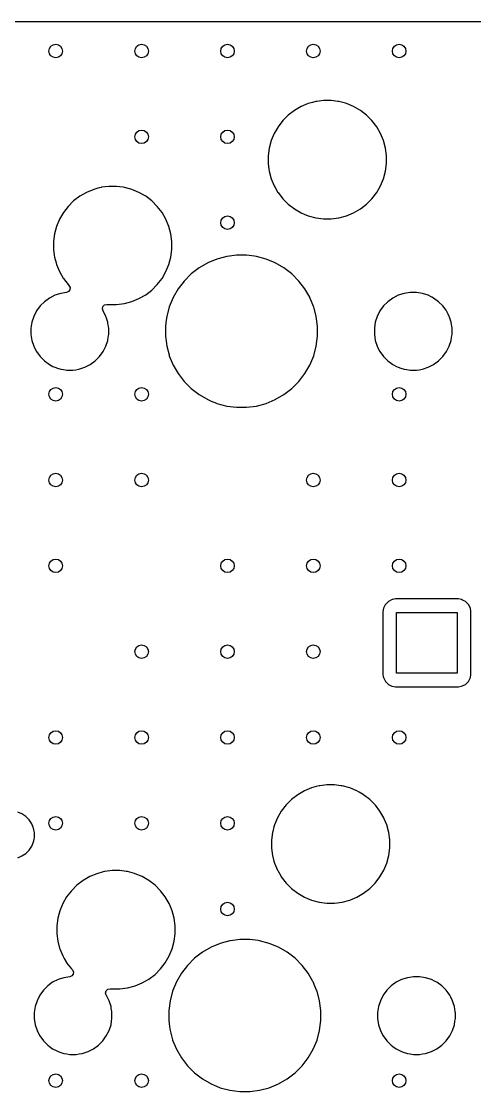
# Model space of a CAD drawing. Extents: x 2.6 to 14.2, y -9.4 to -3.8.
# Drawn here: x 12.743 to 13.271, y -5.043 to -3.796 of the extents above; entities that cross this region are included whole.
import ezdxf

# ---------------------------------------------------------------- set-up
doc = ezdxf.new("R2010")
doc.units = 0
doc.header["$MEASUREMENT"] = 0
doc.layers.add('BLACK', color=7, linetype='CONTINUOUS')

msp = doc.modelspace()

# ---------------------------------------------------------------- linework, layer by layer
at = {"layer": 'BLACK', "linetype": 'CONTINUOUS'}
for p, q in [((11.5547, -3.7959), (14.0012, -3.7959)), ((13.0824, -3.8904), (13.0774, -3.8917)), ((13.0861, -3.8894), (13.0824, -3.8904)), ((13.0873, -3.8892), (13.0861, -3.8894)), ((13.0951, -3.8882), (13.0873, -3.8892)), ((13.1041, -3.8882), (13.0951, -3.8882)), ((13.0951, -3.8882), (13.0951, -3.8882)), ((13.1116, -3.8892), (13.1041, -3.8882)), ((13.1041, -3.8882), (13.1041, -3.8882)), ((13.1131, -3.8894), (13.1116, -3.8892)), ((13.1207, -3.8914), (13.1131, -3.8894)), ((13.1218, -3.8917), (13.1207, -3.8914)), ((13.0612, -3.8997), (13.054, -3.9052)), ((13.069, -3.8952), (13.0612, -3.8997)), ((13.0774, -3.8917), (13.069, -3.8952)), ((13.069, -3.8952), (13.069, -3.8952)), ((13.1301, -3.8952), (13.1218, -3.8917)), ((13.138, -3.8997), (13.1301, -3.8952)), ((13.1301, -3.8952), (13.1301, -3.8952)), ((13.1451, -3.9052), (13.138, -3.8997)), ((13.0477, -3.9116), (13.0422, -3.9187)), ((13.054, -3.9052), (13.0477, -3.9116)), ((13.1515, -3.9116), (13.1451, -3.9052)), ((13.1451, -3.9052), (13.1451, -3.9052)), ((13.157, -3.9187), (13.1515, -3.9116)), ((13.1515, -3.9116), (13.1515, -3.9116)), ((13.0376, -3.9266), (13.0342, -3.9349)), ((13.0422, -3.9187), (13.0376, -3.9266)), ((13.0376, -3.9266), (13.0376, -3.9266)), ((13.1615, -3.9266), (13.157, -3.9187)), ((13.157, -3.9187), (13.157, -3.9187)), ((13.157, -3.9187), (13.157, -3.9187)), ((13.165, -3.9349), (13.1615, -3.9266)), ((13.0342, -3.9349), (13.0318, -3.9436)), ((13.1673, -3.9436), (13.165, -3.9349)), ((13.0318, -3.9436), (13.0307, -3.9526)), ((13.0307, -3.9526), (13.0307, -3.9616)), ((13.0318, -3.9436), (13.0318, -3.9436)), ((13.1685, -3.9523), (13.1673, -3.9436)), ((13.1685, -3.9526), (13.1685, -3.9523)), ((13.1685, -3.9616), (13.1685, -3.9526)), ((13.0307, -3.9616), (13.0315, -3.9682)), ((13.1673, -3.9706), (13.1685, -3.9616)), ((13.0315, -3.9682), (13.0318, -3.9706)), ((13.0318, -3.9706), (13.0318, -3.9706)), ((13.0318, -3.9706), (13.0342, -3.9793)), ((13.165, -3.9793), (13.1673, -3.9706)), ((12.8324, -3.9904), (12.8274, -3.9917)), ((12.8361, -3.9894), (12.8324, -3.9904)), ((12.8365, -3.9893), (12.8361, -3.9894)), ((12.8451, -3.9882), (12.8365, -3.9893)), ((12.8541, -3.9882), (12.8451, -3.9882)), ((12.8451, -3.9882), (12.8451, -3.9882)), ((12.8616, -3.9892), (12.8541, -3.9882)), ((12.8541, -3.9882), (12.8541, -3.9882)), ((12.8631, -3.9894), (12.8616, -3.9892)), ((12.8707, -3.9914), (12.8631, -3.9894)), ((12.8718, -3.9917), (12.8707, -3.9914)), ((13.0342, -3.9793), (13.0376, -3.9876)), ((13.0376, -3.9876), (13.0376, -3.9876)), ((13.0376, -3.9876), (13.0386, -3.9894)), ((13.0386, -3.9894), (13.042, -3.9952)), ((13.157, -3.9955), (13.1615, -3.9876)), ((13.1615, -3.9876), (13.165, -3.9793)), ((12.8112, -3.9997), (12.804, -4.0052)), ((12.819, -3.9952), (12.8112, -3.9997)), ((12.8274, -3.9917), (12.819, -3.9952)), ((12.819, -3.9952), (12.819, -3.9952)), ((12.8801, -3.9952), (12.8718, -3.9917)), ((12.888, -3.9997), (12.8801, -3.9952)), ((12.8801, -3.9952), (12.8801, -3.9952)), ((12.8951, -4.0052), (12.888, -3.9997)), ((13.042, -3.9952), (13.0422, -3.9955)), ((13.0422, -3.9955), (13.0477, -4.0026)), ((13.0477, -4.0026), (13.0477, -4.0026)), ((13.0477, -4.0026), (13.054, -4.009)), ((13.1451, -4.009), (13.1515, -4.0026)), ((13.1515, -4.0026), (13.157, -3.9955)), ((13.1515, -4.0026), (13.1515, -4.0026)), ((13.1515, -4.0026), (13.1515, -4.0026)), ((12.7977, -4.0116), (12.7922, -4.0187)), ((12.804, -4.0052), (12.7977, -4.0116)), ((12.9015, -4.0116), (12.8951, -4.0052)), ((12.8951, -4.0052), (12.8951, -4.0052)), ((12.907, -4.0187), (12.9015, -4.0116)), ((12.9015, -4.0116), (12.9015, -4.0116)), ((13.054, -4.009), (13.054, -4.009)), ((13.054, -4.009), (13.0612, -4.0145)), ((13.0612, -4.0145), (13.0612, -4.0145)), ((13.0612, -4.0145), (13.0612, -4.0145)), ((13.0612, -4.0145), (13.069, -4.019)), ((13.1301, -4.019), (13.138, -4.0145)), ((13.138, -4.0145), (13.1451, -4.009)), ((13.1451, -4.009), (13.1451, -4.009)), ((13.1451, -4.009), (13.1451, -4.009)), ((12.7876, -4.0266), (12.7842, -4.0349)), ((12.7922, -4.0187), (12.7876, -4.0266)), ((12.7876, -4.0266), (12.7876, -4.0266)), ((12.9115, -4.0266), (12.907, -4.0187)), ((12.907, -4.0187), (12.907, -4.0187)), ((12.907, -4.0187), (12.907, -4.0187)), ((12.915, -4.0349), (12.9115, -4.0266)), ((13.069, -4.019), (13.069, -4.019)), ((13.069, -4.019), (13.069, -4.019)), ((13.069, -4.019), (13.0726, -4.0205)), ((13.0726, -4.0205), (13.0774, -4.0225)), ((13.0774, -4.0225), (13.0861, -4.0248)), ((13.0861, -4.0248), (13.0951, -4.026)), ((13.0951, -4.026), (13.0951, -4.026)), ((13.0951, -4.026), (13.1041, -4.026)), ((13.1041, -4.026), (13.1131, -4.0248)), ((13.1041, -4.026), (13.1041, -4.026)), ((13.1131, -4.0248), (13.1218, -4.0225)), ((13.1218, -4.0225), (13.1301, -4.019)), ((12.7842, -4.0349), (12.7818, -4.0436)), ((12.9173, -4.0436), (12.915, -4.0349)), ((12.7818, -4.0436), (12.7807, -4.0526)), ((12.7807, -4.0526), (12.7807, -4.0616)), ((12.7818, -4.0436), (12.7818, -4.0436)), ((12.9185, -4.0526), (12.9173, -4.0436)), ((12.9185, -4.0616), (12.9185, -4.0526)), ((12.7807, -4.0616), (12.7815, -4.0682)), ((12.9173, -4.0706), (12.9185, -4.0616)), ((12.7815, -4.0682), (12.7818, -4.0706)), ((12.7818, -4.0706), (12.7836, -4.0772)), ((12.7836, -4.0772), (12.7842, -4.0793)), ((12.915, -4.0793), (12.9173, -4.0706)), ((12.9603, -4.0775), (12.9503, -4.0833)), ((12.971, -4.073), (12.9603, -4.0775)), ((12.9603, -4.0775), (12.9603, -4.0775)), ((12.9722, -4.0727), (12.971, -4.073)), ((12.971, -4.073), (12.971, -4.073)), ((12.9823, -4.07), (12.9722, -4.0727)), ((12.9828, -4.0699), (12.9823, -4.07)), ((12.9938, -4.0685), (12.9828, -4.0699)), ((13.0054, -4.0685), (12.9938, -4.0685)), ((12.9938, -4.0685), (12.9938, -4.0685)), ((13.0146, -4.0697), (13.0054, -4.0685)), ((13.0054, -4.0685), (13.0054, -4.0685)), ((13.0169, -4.07), (13.0146, -4.0697)), ((13.0281, -4.073), (13.0169, -4.07)), ((13.0389, -4.0775), (13.0281, -4.073)), ((13.0281, -4.073), (13.0281, -4.073)), ((13.0281, -4.073), (13.0281, -4.073)), ((13.0489, -4.0833), (13.0389, -4.0775)), ((13.0389, -4.0775), (13.0389, -4.0775)), ((12.7842, -4.0793), (12.7876, -4.0876)), ((12.7876, -4.0876), (12.7876, -4.0876)), ((12.7876, -4.0876), (12.792, -4.0952)), ((12.907, -4.0955), (12.9115, -4.0876)), ((12.9115, -4.0876), (12.915, -4.0793)), ((12.941, -4.0903), (12.9328, -4.0986)), ((12.9503, -4.0833), (12.941, -4.0903)), ((12.941, -4.0903), (12.941, -4.0903)), ((13.0581, -4.0903), (13.0489, -4.0833)), ((13.0663, -4.0986), (13.0581, -4.0903)), ((13.0581, -4.0903), (13.0581, -4.0903)), ((12.792, -4.0952), (12.7922, -4.0955)), ((12.7922, -4.0955), (12.7977, -4.1026)), ((12.7977, -4.1026), (12.7977, -4.1026)), ((12.7977, -4.1026), (12.7986, -4.1036)), ((12.7986, -4.1036), (12.7999, -4.106)), ((12.8951, -4.109), (12.9015, -4.1026)), ((12.9015, -4.1026), (12.907, -4.0955)), ((12.9015, -4.1026), (12.9015, -4.1026)), ((12.9015, -4.1026), (12.9015, -4.1026)), ((12.9328, -4.0986), (12.9258, -4.1078)), ((12.9328, -4.0986), (12.9328, -4.0986)), ((13.0734, -4.1078), (13.0663, -4.0986)), ((13.0663, -4.0986), (13.0663, -4.0986)), ((12.7822, -4.1151), (12.7758, -4.1184)), ((12.789, -4.1129), (12.7822, -4.1151)), ((12.7822, -4.1151), (12.7822, -4.1151)), ((12.7959, -4.1118), (12.789, -4.1129)), ((12.798, -4.1109), (12.7959, -4.1118)), ((12.7997, -4.1087), (12.798, -4.1109)), ((12.7999, -4.106), (12.7997, -4.1087)), ((12.8801, -4.119), (12.888, -4.1145)), ((12.888, -4.1145), (12.8951, -4.109)), ((12.8951, -4.109), (12.8951, -4.109)), ((12.8951, -4.109), (12.8951, -4.109)), ((12.9258, -4.1078), (12.92, -4.1178)), ((13.079, -4.1175), (13.0734, -4.1078)), ((13.1822, -4.1151), (13.1758, -4.1184)), ((13.189, -4.1129), (13.1822, -4.1151)), ((13.1822, -4.1151), (13.1822, -4.1151)), ((13.196, -4.1118), (13.189, -4.1129)), ((13.2032, -4.1118), (13.196, -4.1118)), ((13.196, -4.1118), (13.196, -4.1118)), ((13.2102, -4.1129), (13.2032, -4.1118)), ((13.2032, -4.1118), (13.2032, -4.1118)), ((13.217, -4.1151), (13.2102, -4.1129)), ((13.2213, -4.1173), (13.217, -4.1151)), ((13.217, -4.1151), (13.217, -4.1151)), ((12.765, -4.1276), (12.7608, -4.1334)), ((12.7701, -4.1226), (12.765, -4.1276)), ((12.765, -4.1276), (12.765, -4.1276)), ((12.7758, -4.1184), (12.7701, -4.1226)), ((12.7701, -4.1226), (12.7701, -4.1226)), ((12.8375, -4.1309), (12.8381, -4.1282)), ((12.8381, -4.1282), (12.8401, -4.1263)), ((12.8401, -4.1263), (12.8428, -4.1257)), ((12.8428, -4.1257), (12.843, -4.1257)), ((12.843, -4.1257), (12.8451, -4.126)), ((12.8451, -4.126), (12.8451, -4.126)), ((12.8451, -4.126), (12.8541, -4.126)), ((12.8541, -4.126), (12.8631, -4.1248)), ((12.8541, -4.126), (12.8541, -4.126)), ((12.8631, -4.1248), (12.8718, -4.1225)), ((12.8718, -4.1225), (12.8801, -4.119)), ((12.9155, -4.1286), (12.9125, -4.1398)), ((12.92, -4.1178), (12.9155, -4.1286)), ((12.9155, -4.1286), (12.9155, -4.1286)), ((12.92, -4.1178), (12.92, -4.1178)), ((13.0792, -4.1178), (13.079, -4.1175)), ((13.082, -4.1245), (13.0792, -4.1178)), ((13.0835, -4.1283), (13.082, -4.1245)), ((13.0837, -4.1286), (13.0835, -4.1283)), ((13.0867, -4.1398), (13.0837, -4.1286)), ((13.165, -4.1276), (13.1608, -4.1334)), ((13.1701, -4.1226), (13.165, -4.1276)), ((13.165, -4.1276), (13.165, -4.1276)), ((13.1758, -4.1184), (13.1701, -4.1226)), ((13.1701, -4.1226), (13.1701, -4.1226)), ((13.2233, -4.1184), (13.2213, -4.1173)), ((13.2291, -4.1226), (13.2233, -4.1184)), ((13.2233, -4.1184), (13.2233, -4.1184)), ((13.2233, -4.1184), (13.2233, -4.1184)), ((13.2341, -4.1276), (13.2291, -4.1226)), ((13.2291, -4.1226), (13.2291, -4.1226)), ((13.2378, -4.1326), (13.2341, -4.1276)), ((13.2341, -4.1276), (13.2341, -4.1276)), ((12.7576, -4.1397), (12.7554, -4.1465)), ((12.7608, -4.1334), (12.7576, -4.1397)), ((12.7576, -4.1397), (12.7576, -4.1397)), ((12.8383, -4.1332), (12.8375, -4.1309)), ((12.8383, -4.1334), (12.8382, -4.1332)), ((12.8382, -4.1332), (12.8383, -4.1332)), ((12.8416, -4.1397), (12.8383, -4.1334)), ((12.8418, -4.1406), (12.8416, -4.1397)), ((12.8416, -4.1397), (12.8416, -4.1397)), ((12.8438, -4.1465), (12.8418, -4.1406)), ((12.9125, -4.1398), (12.9119, -4.144)), ((13.0882, -4.1513), (13.0867, -4.1398)), ((13.1576, -4.1397), (13.1554, -4.1465)), ((13.1608, -4.1334), (13.1576, -4.1397)), ((13.1576, -4.1397), (13.1576, -4.1397)), ((13.2383, -4.1334), (13.2378, -4.1326)), ((13.2403, -4.1372), (13.2383, -4.1334)), ((13.2416, -4.1397), (13.2403, -4.1372)), ((13.2418, -4.1406), (13.2416, -4.1397)), ((13.2416, -4.1397), (13.2416, -4.1397)), ((13.2438, -4.1465), (13.2418, -4.1406)), ((12.7554, -4.1465), (12.7543, -4.1535)), ((12.7543, -4.1535), (12.7543, -4.1607)), ((12.844, -4.148), (12.8438, -4.1465)), ((12.8445, -4.1513), (12.844, -4.148)), ((12.8446, -4.1519), (12.8445, -4.1513)), ((12.8449, -4.1535), (12.8446, -4.1519)), ((12.8449, -4.1607), (12.8449, -4.1535)), ((12.9119, -4.144), (12.911, -4.1513)), ((12.911, -4.1513), (12.911, -4.1629)), ((13.0882, -4.1535), (13.0882, -4.1513)), ((13.0882, -4.1629), (13.0882, -4.1535)), ((13.1554, -4.1465), (13.1543, -4.1535)), ((13.1543, -4.1535), (13.1543, -4.1607)), ((13.2442, -4.1493), (13.2438, -4.1465)), ((13.2448, -4.1532), (13.2442, -4.1493)), ((13.2449, -4.1535), (13.2448, -4.1532)), ((13.2449, -4.1607), (13.2449, -4.1535)), ((13.2449, -4.1535), (13.2449, -4.1535)), ((12.7543, -4.1607), (12.7554, -4.1677)), ((12.8438, -4.1677), (12.8443, -4.1641)), ((12.8443, -4.1641), (12.8449, -4.1607)), ((12.911, -4.1629), (12.9121, -4.1714)), ((13.0867, -4.1744), (13.0882, -4.1629)), ((13.1543, -4.1607), (13.1554, -4.1677)), ((13.2438, -4.1677), (13.2443, -4.1641)), ((13.2443, -4.1641), (13.2449, -4.1607)), ((12.7554, -4.1677), (12.7576, -4.1745)), ((12.7576, -4.1745), (12.7576, -4.1745)), ((12.7576, -4.1745), (12.7593, -4.1779)), ((12.7593, -4.1779), (12.7607, -4.1805)), ((12.8383, -4.1808), (12.8416, -4.1745)), ((12.8416, -4.1745), (12.8438, -4.1677)), ((12.9121, -4.1714), (12.9125, -4.1744)), ((12.9125, -4.1744), (12.9152, -4.1845)), ((13.0837, -4.1856), (13.0867, -4.1744)), ((13.1554, -4.1677), (13.1576, -4.1745)), ((13.1576, -4.1745), (13.1576, -4.1745)), ((13.1576, -4.1745), (13.1593, -4.1779)), ((13.1593, -4.1779), (13.1607, -4.1805)), ((13.2383, -4.1808), (13.2416, -4.1745)), ((13.2416, -4.1745), (13.2438, -4.1677)), ((12.7607, -4.1805), (12.7608, -4.1808)), ((12.7608, -4.1808), (12.765, -4.1866)), ((12.765, -4.1866), (12.765, -4.1866)), ((12.765, -4.1866), (12.7701, -4.1917)), ((12.8291, -4.1917), (12.8341, -4.1866)), ((12.8341, -4.1866), (12.8383, -4.1808)), ((12.9152, -4.1845), (12.9155, -4.1856)), ((12.9155, -4.1856), (12.9155, -4.1856)), ((12.9155, -4.1856), (12.92, -4.1964)), ((13.0792, -4.1964), (13.0837, -4.1856)), ((13.1607, -4.1805), (13.1608, -4.1808)), ((13.1608, -4.1808), (13.165, -4.1866)), ((13.165, -4.1866), (13.165, -4.1866)), ((13.165, -4.1866), (13.1701, -4.1917)), ((13.2291, -4.1917), (13.2341, -4.1866)), ((13.2341, -4.1866), (13.2383, -4.1808)), ((12.7701, -4.1917), (12.7701, -4.1917)), ((12.7701, -4.1917), (12.7743, -4.1947)), ((12.7743, -4.1947), (12.7758, -4.1958)), ((12.7758, -4.1958), (12.78, -4.198)), ((12.78, -4.198), (12.7822, -4.1991)), ((12.7822, -4.1991), (12.7822, -4.1991)), ((12.7822, -4.1991), (12.7853, -4.2001)), ((12.7853, -4.2001), (12.789, -4.2013)), ((12.789, -4.2013), (12.7922, -4.2018)), ((12.7922, -4.2018), (12.796, -4.2024)), ((12.796, -4.2024), (12.796, -4.2024)), ((12.796, -4.2024), (12.8032, -4.2024)), ((12.8032, -4.2024), (12.8066, -4.2019)), ((12.8066, -4.2019), (12.8102, -4.2013)), ((12.8102, -4.2013), (12.817, -4.1991)), ((12.817, -4.1991), (12.8233, -4.1958)), ((12.8233, -4.1958), (12.8291, -4.1917)), ((12.92, -4.1964), (12.92, -4.1964)), ((12.92, -4.1964), (12.9258, -4.2064)), ((13.0734, -4.2064), (13.0792, -4.1964)), ((13.1701, -4.1917), (13.1701, -4.1917)), ((13.1701, -4.1917), (13.1743, -4.1947)), ((13.1743, -4.1947), (13.1758, -4.1958)), ((13.1758, -4.1958), (13.18, -4.198)), ((13.18, -4.198), (13.1822, -4.1991)), ((13.1822, -4.1991), (13.1822, -4.1991)), ((13.1822, -4.1991), (13.1853, -4.2001)), ((13.1853, -4.2001), (13.189, -4.2013)), ((13.189, -4.2013), (13.1922, -4.2018)), ((13.1922, -4.2018), (13.196, -4.2024)), ((13.196, -4.2024), (13.196, -4.2024)), ((13.196, -4.2024), (13.2032, -4.2024)), ((13.2032, -4.2024), (13.2066, -4.2019)), ((13.2066, -4.2019), (13.2102, -4.2013)), ((13.2102, -4.2013), (13.217, -4.1991)), ((13.217, -4.1991), (13.2233, -4.1958)), ((13.2233, -4.1958), (13.2291, -4.1917)), ((12.9258, -4.2064), (12.9328, -4.2156)), ((12.9328, -4.2156), (12.9328, -4.2156)), ((12.9328, -4.2156), (12.941, -4.2239)), ((13.0581, -4.2239), (13.0663, -4.2156)), ((13.0663, -4.2156), (13.0734, -4.2064)), ((12.941, -4.2239), (12.941, -4.2239)), ((12.941, -4.2239), (12.9503, -4.2309)), ((13.0489, -4.2309), (13.0581, -4.2239)), ((12.9503, -4.2309), (12.9603, -4.2367)), ((12.9603, -4.2367), (12.9603, -4.2367)), ((12.9603, -4.2367), (12.9603, -4.2367)), ((12.9603, -4.2367), (12.9644, -4.2384)), ((12.9644, -4.2384), (12.9703, -4.2409)), ((12.9703, -4.2409), (12.971, -4.2412)), ((13.0281, -4.2412), (13.0389, -4.2367)), ((13.0389, -4.2367), (13.0489, -4.2309)), ((12.971, -4.2412), (12.9823, -4.2442)), ((12.9823, -4.2442), (12.9938, -4.2457)), ((12.9938, -4.2457), (12.9938, -4.2457)), ((12.9938, -4.2457), (13.0054, -4.2457)), ((13.0054, -4.2457), (13.0169, -4.2442)), ((13.0054, -4.2457), (13.0054, -4.2457)), ((13.0169, -4.2442), (13.0281, -4.2412)), ((13.167, -4.4759), (13.1649, -4.4799)), ((13.1672, -4.4755), (13.167, -4.4759)), ((13.1707, -4.472), (13.1672, -4.4755)), ((13.1672, -4.4755), (13.1672, -4.4755)), ((13.1672, -4.4755), (13.1672, -4.4755)), ((13.1751, -4.4697), (13.1707, -4.472)), ((13.1707, -4.472), (13.1707, -4.472)), ((13.1707, -4.472), (13.1707, -4.472)), ((13.1757, -4.4696), (13.1751, -4.4697)), ((13.1788, -4.4691), (13.1757, -4.4696)), ((13.2522, -4.4691), (13.1788, -4.4691)), ((13.2559, -4.4697), (13.2522, -4.4691)), ((13.257, -4.4703), (13.2559, -4.4697)), ((13.2603, -4.472), (13.257, -4.4703)), ((13.2639, -4.4755), (13.2603, -4.472)), ((13.2603, -4.472), (13.2603, -4.472)), ((13.2603, -4.472), (13.2603, -4.472)), ((13.2661, -4.4799), (13.2639, -4.4755)), ((13.2639, -4.4755), (13.2639, -4.4755)), ((13.2639, -4.4755), (13.2639, -4.4755)), ((13.1649, -4.4799), (13.1643, -4.4836)), ((13.1643, -4.4836), (13.1643, -4.557)), ((13.1801, -4.5557), (13.1801, -4.4849)), ((13.1801, -4.4849), (13.2509, -4.4849)), ((13.2509, -4.4849), (13.2509, -4.5557)), ((13.2667, -4.4836), (13.2661, -4.4799)), ((13.2667, -4.5163), (13.2667, -4.4836)), ((13.2667, -4.557), (13.2667, -4.5163)), ((13.1643, -4.557), (13.1647, -4.5594)), ((13.1647, -4.5594), (13.1649, -4.5607)), ((13.1649, -4.5607), (13.1672, -4.5651)), ((13.1672, -4.5651), (13.1672, -4.5651)), ((13.1672, -4.5651), (13.1672, -4.5651)), ((13.1672, -4.5651), (13.1707, -4.5687)), ((13.2509, -4.5557), (13.1801, -4.5557)), ((13.2603, -4.5687), (13.2639, -4.5651)), ((13.2639, -4.5651), (13.2661, -4.5607)), ((13.2661, -4.5607), (13.2667, -4.557)), ((13.2661, -4.5607), (13.2661, -4.5607)), ((13.2661, -4.5607), (13.2661, -4.5607)), ((13.2667, -4.557), (13.2667, -4.557)), ((13.1707, -4.5687), (13.1707, -4.5687)), ((13.1707, -4.5687), (13.1707, -4.5687)), ((13.1707, -4.5687), (13.1745, -4.5706)), ((13.1745, -4.5706), (13.1751, -4.5709)), ((13.1751, -4.5709), (13.1788, -4.5715)), ((13.1788, -4.5715), (13.1788, -4.5715)), ((13.1788, -4.5715), (13.2522, -4.5715)), ((13.2522, -4.5715), (13.2559, -4.5709)), ((13.2559, -4.5709), (13.2603, -4.5687)), ((13.0812, -4.6893), (13.0728, -4.6927)), ((13.0865, -4.6878), (13.0812, -4.6893)), ((13.0899, -4.6869), (13.0865, -4.6878)), ((13.0908, -4.6868), (13.0899, -4.6869)), ((13.0989, -4.6857), (13.0908, -4.6868)), ((13.1079, -4.6857), (13.0989, -4.6857)), ((13.0989, -4.6857), (13.0989, -4.6857)), ((13.1153, -4.6867), (13.1079, -4.6857)), ((13.1079, -4.6857), (13.1079, -4.6857)), ((13.1168, -4.6869), (13.1153, -4.6867)), ((13.1256, -4.6893), (13.1168, -4.6869)), ((13.1339, -4.6927), (13.1256, -4.6893)), ((13.065, -4.6972), (13.0578, -4.7027)), ((13.0728, -4.6927), (13.065, -4.6972)), ((13.0728, -4.6927), (13.0728, -4.6927)), ((13.1367, -4.6943), (13.1339, -4.6927)), ((13.1339, -4.6927), (13.1339, -4.6927)), ((13.1411, -4.6969), (13.1367, -4.6943)), ((13.1417, -4.6972), (13.1411, -4.6969)), ((13.1489, -4.7027), (13.1417, -4.6972)), ((13.0514, -4.7091), (13.0459, -4.7163)), ((13.0578, -4.7027), (13.0514, -4.7091)), ((13.1553, -4.7091), (13.1489, -4.7027)), ((13.1489, -4.7027), (13.1489, -4.7027)), ((13.1555, -4.7093), (13.1553, -4.7091)), ((13.1553, -4.7091), (13.1553, -4.7091)), ((13.1553, -4.7091), (13.1553, -4.7091)), ((13.1608, -4.7163), (13.1555, -4.7093)), ((12.7439, -4.7197), (12.7389, -4.7177)), ((12.7484, -4.7228), (12.7439, -4.7197)), ((12.7439, -4.7197), (12.7439, -4.7197)), ((12.7523, -4.7266), (12.7484, -4.7228)), ((12.7484, -4.7228), (12.7484, -4.7228)), ((12.7553, -4.7311), (12.7523, -4.7266)), ((12.7523, -4.7266), (12.7523, -4.7266)), ((13.0414, -4.7241), (13.038, -4.7325)), ((13.0459, -4.7163), (13.0414, -4.7241)), ((13.0414, -4.7241), (13.0414, -4.7241)), ((13.1653, -4.7241), (13.1608, -4.7163)), ((13.1608, -4.7163), (13.1608, -4.7163)), ((13.1608, -4.7163), (13.1608, -4.7163)), ((13.1657, -4.7252), (13.1653, -4.7241)), ((13.1653, -4.7241), (13.1653, -4.7241)), ((13.1653, -4.7241), (13.1653, -4.7241)), ((13.1688, -4.7325), (13.1657, -4.7252)), ((12.7571, -4.7355), (12.7553, -4.7311)), ((12.7553, -4.7311), (12.7553, -4.7311)), ((12.7574, -4.7361), (12.7571, -4.7355)), ((12.7584, -4.7415), (12.7574, -4.7361)), ((12.7574, -4.7361), (12.7574, -4.7361)), ((12.7574, -4.7361), (12.7574, -4.7361)), ((13.0374, -4.7346), (13.0359, -4.7401)), ((13.038, -4.7325), (13.0374, -4.7346)), ((13.1711, -4.7412), (13.1688, -4.7325)), ((12.7553, -4.7572), (12.7574, -4.7522)), ((12.7574, -4.7522), (12.7576, -4.7508)), ((12.7576, -4.7508), (12.7578, -4.7501)), ((12.7578, -4.7501), (12.758, -4.749)), ((12.758, -4.749), (12.7583, -4.7473)), ((12.758, -4.749), (12.758, -4.749)), ((12.7583, -4.7473), (12.7584, -4.7469)), ((12.7584, -4.7469), (12.7584, -4.7415)), ((12.7584, -4.7415), (12.7584, -4.7415)), ((13.0356, -4.7412), (13.0345, -4.7501)), ((13.0345, -4.7501), (13.0345, -4.7592)), ((13.0359, -4.7401), (13.0356, -4.7412)), ((13.0356, -4.7412), (13.0356, -4.7412)), ((13.1722, -4.7498), (13.1711, -4.7412)), ((13.1723, -4.7501), (13.1722, -4.7498)), ((13.1723, -4.7592), (13.1723, -4.7501)), ((12.7484, -4.7656), (12.7523, -4.7618)), ((12.7523, -4.7618), (12.7553, -4.7572)), ((13.0345, -4.7592), (13.0353, -4.7659)), ((13.1711, -4.7681), (13.1723, -4.7592)), ((12.7389, -4.7707), (12.7439, -4.7686)), ((12.7439, -4.7686), (12.7484, -4.7656)), ((13.0353, -4.7659), (13.0356, -4.7681)), ((13.0356, -4.7681), (13.0374, -4.7747)), ((13.0374, -4.7747), (13.038, -4.7769)), ((13.038, -4.7769), (13.0414, -4.7852)), ((13.1653, -4.7852), (13.1688, -4.7769)), ((13.1688, -4.7769), (13.1711, -4.7681)), ((12.8312, -4.7893), (12.8228, -4.7927)), ((12.8385, -4.7873), (12.8312, -4.7893)), ((12.8399, -4.7869), (12.8385, -4.7873)), ((12.8403, -4.7869), (12.8399, -4.7869)), ((12.8489, -4.7857), (12.8403, -4.7869)), ((12.8579, -4.7857), (12.8489, -4.7857)), ((12.8489, -4.7857), (12.8489, -4.7857)), ((12.8653, -4.7867), (12.8579, -4.7857)), ((12.8579, -4.7857), (12.8579, -4.7857)), ((12.8668, -4.7869), (12.8653, -4.7867)), ((12.8748, -4.7891), (12.8668, -4.7869)), ((12.8756, -4.7893), (12.8748, -4.7891)), ((12.8839, -4.7927), (12.8756, -4.7893)), ((13.0414, -4.7852), (13.0414, -4.7852)), ((13.0414, -4.7852), (13.0417, -4.7857)), ((13.0417, -4.7857), (13.0452, -4.7917)), ((13.1608, -4.793), (13.1653, -4.7852)), ((12.815, -4.7972), (12.8078, -4.8027)), ((12.8228, -4.7927), (12.815, -4.7972)), ((12.8228, -4.7927), (12.8228, -4.7927)), ((12.8916, -4.7971), (12.8839, -4.7927)), ((12.8839, -4.7927), (12.8839, -4.7927)), ((12.8917, -4.7972), (12.8916, -4.7971)), ((12.8989, -4.8027), (12.8917, -4.7972)), ((13.0452, -4.7917), (13.0459, -4.793)), ((13.0459, -4.793), (13.0514, -4.8002)), ((13.0514, -4.8002), (13.0514, -4.8002)), ((13.0514, -4.8002), (13.0578, -4.8066)), ((13.1489, -4.8066), (13.1553, -4.8002)), ((13.1553, -4.8002), (13.1608, -4.793)), ((13.1553, -4.8002), (13.1553, -4.8002)), ((13.1553, -4.8002), (13.1553, -4.8002)), ((12.8014, -4.8091), (12.7959, -4.8163)), ((12.8078, -4.8027), (12.8014, -4.8091)), ((12.9053, -4.8091), (12.8989, -4.8027)), ((12.8989, -4.8027), (12.8989, -4.8027)), ((12.9108, -4.8163), (12.9053, -4.8091)), ((12.9053, -4.8091), (12.9053, -4.8091)), ((13.0578, -4.8066), (13.0578, -4.8066)), ((13.0578, -4.8066), (13.065, -4.8121)), ((13.065, -4.8121), (13.065, -4.8121)), ((13.065, -4.8121), (13.065, -4.8121)), ((13.065, -4.8121), (13.0728, -4.8166)), ((13.1339, -4.8166), (13.1417, -4.8121)), ((13.1417, -4.8121), (13.1489, -4.8066)), ((13.1489, -4.8066), (13.1489, -4.8066)), ((13.1489, -4.8066), (13.1489, -4.8066)), ((12.7914, -4.8241), (12.788, -4.8325)), ((12.7959, -4.8163), (12.7914, -4.8241)), ((12.7914, -4.8241), (12.7914, -4.8241)), ((12.9153, -4.8241), (12.9108, -4.8163)), ((12.9108, -4.8163), (12.9108, -4.8163)), ((12.9108, -4.8163), (12.9108, -4.8163)), ((12.9164, -4.8268), (12.9153, -4.8241)), ((12.9153, -4.8241), (12.9153, -4.8241)), ((12.9153, -4.8241), (12.9153, -4.8241)), ((12.9188, -4.8325), (12.9164, -4.8268)), ((13.0728, -4.8166), (13.0728, -4.8166)), ((13.0728, -4.8166), (13.0728, -4.8166)), ((13.0728, -4.8166), (13.0764, -4.8181)), ((13.0764, -4.8181), (13.0812, -4.8201)), ((13.0812, -4.8201), (13.0899, -4.8224)), ((13.0899, -4.8224), (13.0989, -4.8236)), ((13.0989, -4.8236), (13.0989, -4.8236)), ((13.0989, -4.8236), (13.1079, -4.8236)), ((13.1079, -4.8236), (13.1168, -4.8224)), ((13.1079, -4.8236), (13.1079, -4.8236)), ((13.1168, -4.8224), (13.1256, -4.8201)), ((13.1256, -4.8201), (13.1339, -4.8166)), ((12.788, -4.8325), (12.7856, -4.8412)), ((12.9211, -4.8412), (12.9188, -4.8325)), ((12.7856, -4.8412), (12.7845, -4.8501)), ((12.7845, -4.8501), (12.7845, -4.8501)), ((12.7845, -4.8501), (12.7845, -4.8592)), ((12.7856, -4.8412), (12.7856, -4.8412)), ((12.9223, -4.8501), (12.9211, -4.8412)), ((12.9223, -4.8592), (12.9223, -4.8501)), ((12.7845, -4.8592), (12.7856, -4.8681)), ((12.9211, -4.8681), (12.9223, -4.8592)), ((12.7856, -4.8681), (12.7877, -4.8759)), ((12.7877, -4.8759), (12.788, -4.8769)), ((12.788, -4.8769), (12.7914, -4.8852)), ((12.9153, -4.8852), (12.9188, -4.8769)), ((12.9188, -4.8769), (12.9211, -4.8681)), ((12.9641, -4.875), (12.954, -4.8808)), ((12.9748, -4.8706), (12.9641, -4.875)), ((12.9641, -4.875), (12.9641, -4.875)), ((12.976, -4.8703), (12.9748, -4.8706)), ((12.9748, -4.8706), (12.9748, -4.8706)), ((12.986, -4.8676), (12.976, -4.8703)), ((12.9866, -4.8675), (12.986, -4.8676)), ((12.9976, -4.8661), (12.9866, -4.8675)), ((13.0092, -4.8661), (12.9976, -4.8661)), ((12.9976, -4.8661), (12.9976, -4.8661)), ((13.0188, -4.8673), (13.0092, -4.8661)), ((13.0092, -4.8661), (13.0092, -4.8661)), ((13.0207, -4.8676), (13.0188, -4.8673)), ((13.0319, -4.8706), (13.0207, -4.8676)), ((13.0426, -4.875), (13.0319, -4.8706)), ((13.0319, -4.8706), (13.0319, -4.8706)), ((13.0319, -4.8706), (13.0319, -4.8706)), ((13.0527, -4.8808), (13.0426, -4.875)), ((13.0426, -4.875), (13.0426, -4.875)), ((12.7914, -4.8852), (12.7914, -4.8852)), ((12.7914, -4.8852), (12.7932, -4.8882)), ((12.7932, -4.8882), (12.7957, -4.8927)), ((12.9108, -4.893), (12.9153, -4.8852)), ((12.9448, -4.8879), (12.9366, -4.8961)), ((12.954, -4.8808), (12.9448, -4.8879)), ((12.9448, -4.8879), (12.9448, -4.8879)), ((13.0619, -4.8879), (13.0527, -4.8808)), ((13.0701, -4.8961), (13.0619, -4.8879)), ((13.0619, -4.8879), (13.0619, -4.8879)), ((12.7957, -4.8927), (12.7959, -4.893)), ((12.7959, -4.893), (12.8014, -4.9002)), ((12.8014, -4.9002), (12.8014, -4.9002)), ((12.8014, -4.9002), (12.8024, -4.9011)), ((12.8024, -4.9011), (12.8037, -4.9035)), ((12.8989, -4.9066), (12.9053, -4.9002)), ((12.9053, -4.9002), (12.9108, -4.893)), ((12.9053, -4.9002), (12.9053, -4.9002)), ((12.9053, -4.9002), (12.9053, -4.9002)), ((12.9366, -4.8961), (12.9295, -4.9053)), ((12.9366, -4.8961), (12.9366, -4.8961)), ((13.0772, -4.9053), (13.0701, -4.8961)), ((13.0701, -4.8961), (13.0701, -4.8961)), ((12.786, -4.9127), (12.7796, -4.9159)), ((12.7928, -4.9105), (12.786, -4.9127)), ((12.786, -4.9127), (12.786, -4.9127)), ((12.7997, -4.9094), (12.7928, -4.9105)), ((12.8018, -4.9085), (12.7997, -4.9094)), ((12.8035, -4.9063), (12.8018, -4.9085)), ((12.8037, -4.9035), (12.8035, -4.9063)), ((12.8839, -4.9166), (12.8917, -4.9121)), ((12.8917, -4.9121), (12.8989, -4.9066)), ((12.8989, -4.9066), (12.8989, -4.9066)), ((12.8989, -4.9066), (12.8989, -4.9066)), ((12.9295, -4.9053), (12.9237, -4.9154)), ((13.0828, -4.9151), (13.0772, -4.9053)), ((13.186, -4.9127), (13.1796, -4.9159)), ((13.1928, -4.9105), (13.186, -4.9127)), ((13.186, -4.9127), (13.186, -4.9127)), ((13.1998, -4.9094), (13.1928, -4.9105)), ((13.2069, -4.9094), (13.1998, -4.9094)), ((13.1998, -4.9094), (13.1998, -4.9094)), ((13.214, -4.9105), (13.2069, -4.9094)), ((13.2069, -4.9094), (13.2069, -4.9094)), ((13.2208, -4.9127), (13.214, -4.9105)), ((13.2251, -4.9149), (13.2208, -4.9127)), ((13.2208, -4.9127), (13.2208, -4.9127)), ((12.7688, -4.9251), (12.7646, -4.9309)), ((12.7739, -4.9201), (12.7688, -4.9251)), ((12.7688, -4.9251), (12.7688, -4.9251)), ((12.7796, -4.9159), (12.7739, -4.9201)), ((12.7739, -4.9201), (12.7739, -4.9201)), ((12.8413, -4.9284), (12.8419, -4.9257)), ((12.8419, -4.9257), (12.8438, -4.9238)), ((12.8438, -4.9238), (12.8465, -4.9233)), ((12.8465, -4.9233), (12.8468, -4.9233)), ((12.8468, -4.9233), (12.8489, -4.9236)), ((12.8489, -4.9236), (12.8489, -4.9236)), ((12.8489, -4.9236), (12.8579, -4.9236)), ((12.8579, -4.9236), (12.8668, -4.9224)), ((12.8579, -4.9236), (12.8579, -4.9236)), ((12.8668, -4.9224), (12.8756, -4.9201)), ((12.8756, -4.9201), (12.8839, -4.9166)), ((12.9193, -4.9261), (12.9163, -4.9373)), ((12.9237, -4.9154), (12.9193, -4.9261)), ((12.9193, -4.9261), (12.9193, -4.9261)), ((12.9237, -4.9154), (12.9237, -4.9154)), ((13.083, -4.9154), (13.0828, -4.9151)), ((13.0851, -4.9204), (13.083, -4.9154)), ((13.087, -4.9251), (13.0851, -4.9204)), ((13.0875, -4.9261), (13.087, -4.9251)), ((13.0905, -4.9373), (13.0875, -4.9261)), ((13.1688, -4.9251), (13.1646, -4.9309)), ((13.1739, -4.9201), (13.1688, -4.9251)), ((13.1688, -4.9251), (13.1688, -4.9251)), ((13.1796, -4.9159), (13.1739, -4.9201)), ((13.1739, -4.9201), (13.1739, -4.9201)), ((13.2271, -4.9159), (13.2251, -4.9149)), ((13.2329, -4.9201), (13.2271, -4.9159)), ((13.2271, -4.9159), (13.2271, -4.9159)), ((13.2271, -4.9159), (13.2271, -4.9159)), ((13.2379, -4.9251), (13.2329, -4.9201)), ((13.2329, -4.9201), (13.2329, -4.9201)), ((13.2401, -4.9281), (13.2379, -4.9251)), ((13.2379, -4.9251), (13.2379, -4.9251)), ((12.7614, -4.9373), (12.7592, -4.944)), ((12.7646, -4.9309), (12.7614, -4.9373)), ((12.7614, -4.9373), (12.7614, -4.9373)), ((12.8421, -4.9307), (12.8413, -4.9284)), ((12.8421, -4.9309), (12.842, -4.9307)), ((12.842, -4.9307), (12.8421, -4.9307)), ((12.8424, -4.9314), (12.8421, -4.9309)), ((12.8421, -4.9309), (12.8421, -4.9309)), ((12.8421, -4.9309), (12.8421, -4.9309)), ((12.8453, -4.9373), (12.8424, -4.9314)), ((12.8461, -4.9397), (12.8453, -4.9373)), ((12.8453, -4.9373), (12.8453, -4.9373)), ((12.9163, -4.9373), (12.9148, -4.9488)), ((12.9163, -4.9373), (12.9163, -4.9373)), ((12.9163, -4.9373), (12.9163, -4.9373)), ((13.092, -4.9488), (13.0905, -4.9373)), ((13.1614, -4.9373), (13.1592, -4.944)), ((13.1646, -4.9309), (13.1614, -4.9373)), ((13.1614, -4.9373), (13.1614, -4.9373)), ((13.2421, -4.9309), (13.2401, -4.9281)), ((13.2433, -4.9333), (13.2421, -4.9309)), ((13.2453, -4.9373), (13.2433, -4.9333)), ((13.2461, -4.9397), (13.2453, -4.9373)), ((13.2453, -4.9373), (13.2453, -4.9373)), ((12.7592, -4.944), (12.7581, -4.9511)), ((12.7581, -4.9511), (12.7581, -4.9582)), ((12.8476, -4.944), (12.8461, -4.9397)), ((12.8479, -4.946), (12.8476, -4.944)), ((12.8483, -4.9488), (12.8479, -4.946)), ((12.8484, -4.9495), (12.8483, -4.9488)), ((12.8487, -4.9511), (12.8484, -4.9495)), ((12.8487, -4.9582), (12.8487, -4.9511)), ((12.9148, -4.9488), (12.9148, -4.9605)), ((13.092, -4.9511), (13.092, -4.9488)), ((13.092, -4.9605), (13.092, -4.9511)), ((13.1592, -4.944), (13.1581, -4.9511)), ((13.1581, -4.9511), (13.1581, -4.9582)), ((13.2476, -4.944), (13.2461, -4.9397)), ((13.2485, -4.9503), (13.2476, -4.944)), ((13.2486, -4.9508), (13.2485, -4.9503)), ((13.2487, -4.9511), (13.2486, -4.9508)), ((13.2487, -4.9582), (13.2487, -4.9511)), ((13.2487, -4.9511), (13.2487, -4.9511)), ((12.7581, -4.9582), (12.7592, -4.9653)), ((12.8476, -4.9653), (12.8482, -4.961)), ((12.8482, -4.961), (12.8487, -4.9582)), ((12.9148, -4.9605), (12.9157, -4.9674)), ((13.0905, -4.972), (13.092, -4.9605)), ((13.1581, -4.9582), (13.1592, -4.9653)), ((13.2476, -4.9653), (13.2482, -4.961)), ((13.2482, -4.961), (13.2487, -4.9582)), ((12.7592, -4.9653), (12.7614, -4.972)), ((12.7614, -4.972), (12.7614, -4.972)), ((12.7614, -4.972), (12.7628, -4.9747)), ((12.7628, -4.9747), (12.7646, -4.9784)), ((12.8421, -4.9784), (12.8453, -4.972)), ((12.8453, -4.972), (12.8476, -4.9653)), ((12.9157, -4.9674), (12.9163, -4.972)), ((12.9163, -4.972), (12.9193, -4.9831)), ((13.0875, -4.9832), (13.0905, -4.972)), ((13.1592, -4.9653), (13.1614, -4.972)), ((13.1614, -4.972), (13.1614, -4.972)), ((13.1614, -4.972), (13.1628, -4.9747)), ((13.1628, -4.9747), (13.1646, -4.9784)), ((13.2421, -4.9784), (13.2453, -4.972)), ((13.2453, -4.972), (13.2476, -4.9653)), ((12.7646, -4.9784), (12.7646, -4.9784)), ((12.7646, -4.9784), (12.7688, -4.9842)), ((12.7688, -4.9842), (12.7688, -4.9842)), ((12.7688, -4.9842), (12.7739, -4.9892)), ((12.7739, -4.9892), (12.7739, -4.9892)), ((12.7739, -4.9892), (12.776, -4.9908)), ((12.8271, -4.9934), (12.8329, -4.9892)), ((12.8329, -4.9892), (12.8379, -4.9842)), ((12.8379, -4.9842), (12.8421, -4.9784)), ((12.9193, -4.9831), (12.9193, -4.9832)), ((12.9193, -4.9832), (12.9193, -4.9832)), ((12.9193, -4.9832), (12.9237, -4.9939)), ((13.083, -4.9939), (13.0875, -4.9832)), ((13.1646, -4.9784), (13.1646, -4.9784)), ((13.1646, -4.9784), (13.1688, -4.9842)), ((13.1688, -4.9842), (13.1688, -4.9842)), ((13.1688, -4.9842), (13.1739, -4.9892)), ((13.1739, -4.9892), (13.1739, -4.9892)), ((13.1739, -4.9892), (13.176, -4.9908)), ((13.2271, -4.9934), (13.2329, -4.9892)), ((13.2329, -4.9892), (13.2379, -4.9842)), ((13.2379, -4.9842), (13.2421, -4.9784)), ((12.776, -4.9908), (12.7796, -4.9934)), ((12.7796, -4.9934), (12.7836, -4.9954)), ((12.7836, -4.9954), (12.786, -4.9966)), ((12.786, -4.9966), (12.786, -4.9966)), ((12.786, -4.9966), (12.7891, -4.9976)), ((12.7891, -4.9976), (12.7928, -4.9988)), ((12.7928, -4.9988), (12.796, -4.9994)), ((12.796, -4.9994), (12.7998, -4.9999)), ((12.7998, -4.9999), (12.7998, -4.9999)), ((12.7998, -4.9999), (12.8069, -4.9999)), ((12.8069, -4.9999), (12.8103, -4.9994)), ((12.8103, -4.9994), (12.814, -4.9988)), ((12.814, -4.9988), (12.8208, -4.9966)), ((12.8208, -4.9966), (12.8271, -4.9934)), ((12.9237, -4.9939), (12.9237, -4.9939)), ((12.9237, -4.9939), (12.9295, -5.004)), ((13.0772, -5.004), (13.083, -4.9939)), ((13.176, -4.9908), (13.1796, -4.9934)), ((13.1796, -4.9934), (13.1836, -4.9954)), ((13.1836, -4.9954), (13.186, -4.9966)), ((13.186, -4.9966), (13.186, -4.9966)), ((13.186, -4.9966), (13.1891, -4.9976)), ((13.1891, -4.9976), (13.1928, -4.9988)), ((13.1928, -4.9988), (13.196, -4.9994)), ((13.196, -4.9994), (13.1998, -4.9999)), ((13.1998, -4.9999), (13.1998, -4.9999)), ((13.1998, -4.9999), (13.2069, -4.9999)), ((13.2069, -4.9999), (13.2103, -4.9994)), ((13.2103, -4.9994), (13.214, -4.9988)), ((13.214, -4.9988), (13.2208, -4.9966)), ((13.2208, -4.9966), (13.2271, -4.9934)), ((12.9295, -5.004), (12.9366, -5.0132)), ((12.9366, -5.0132), (12.9366, -5.0132)), ((12.9366, -5.0132), (12.9448, -5.0214)), ((13.0619, -5.0214), (13.0701, -5.0132)), ((13.0701, -5.0132), (13.0772, -5.004)), ((12.9448, -5.0214), (12.9448, -5.0214)), ((12.9448, -5.0214), (12.954, -5.0285)), ((13.0527, -5.0285), (13.0619, -5.0214)), ((12.954, -5.0285), (12.9641, -5.0343)), ((12.9641, -5.0343), (12.9641, -5.0343)), ((12.9641, -5.0343), (12.9641, -5.0343)), ((12.9641, -5.0343), (12.9676, -5.0357)), ((12.9676, -5.0357), (12.9741, -5.0384)), ((12.9741, -5.0384), (12.9748, -5.0387)), ((12.9748, -5.0387), (12.986, -5.0417)), ((13.0207, -5.0417), (13.0319, -5.0387)), ((13.0319, -5.0387), (13.0426, -5.0343)), ((13.0426, -5.0343), (13.0527, -5.0285)), ((12.986, -5.0417), (12.9976, -5.0433)), ((12.9976, -5.0433), (12.9976, -5.0433)), ((12.9976, -5.0433), (13.0092, -5.0433)), ((13.0092, -5.0433), (13.0207, -5.0417)), ((13.0092, -5.0433), (13.0092, -5.0433))]:
    msp.add_line(p, q, dxfattribs=at)
at = {"layer": 'BLACK'}
for centre in [(12.7832, -3.8305), (12.8832, -3.8305), (12.9832, -3.8305), (13.0832, -3.8305), (13.1832, -3.8305), (12.8832, -3.9305), (12.9832, -3.9305), (12.9832, -4.0305), (12.7832, -4.2305), (12.8832, -4.2305), (13.1832, -4.2305), (12.7832, -4.3305), (12.8832, -4.3305), (13.0832, -4.3305), (13.1832, -4.3305), (12.7832, -4.4305), (12.9832, -4.4305), (13.0832, -4.4305), (13.1832, -4.4305), (12.8832, -4.5305), (12.9832, -4.5305), (13.0832, -4.5305), (12.7832, -4.6305), (12.8832, -4.6305), (12.9832, -4.6305), (13.0832, -4.6305), (13.1832, -4.6305), (12.7832, -4.7305), (12.8832, -4.7305), (12.9832, -4.7305), (12.9832, -4.8305), (12.7832, -5.0305), (12.8832, -5.0305), (13.1832, -5.0305)]:
    msp.add_circle(centre, 0.00787, dxfattribs=at)

doc.saveas('drawing.dxf')
